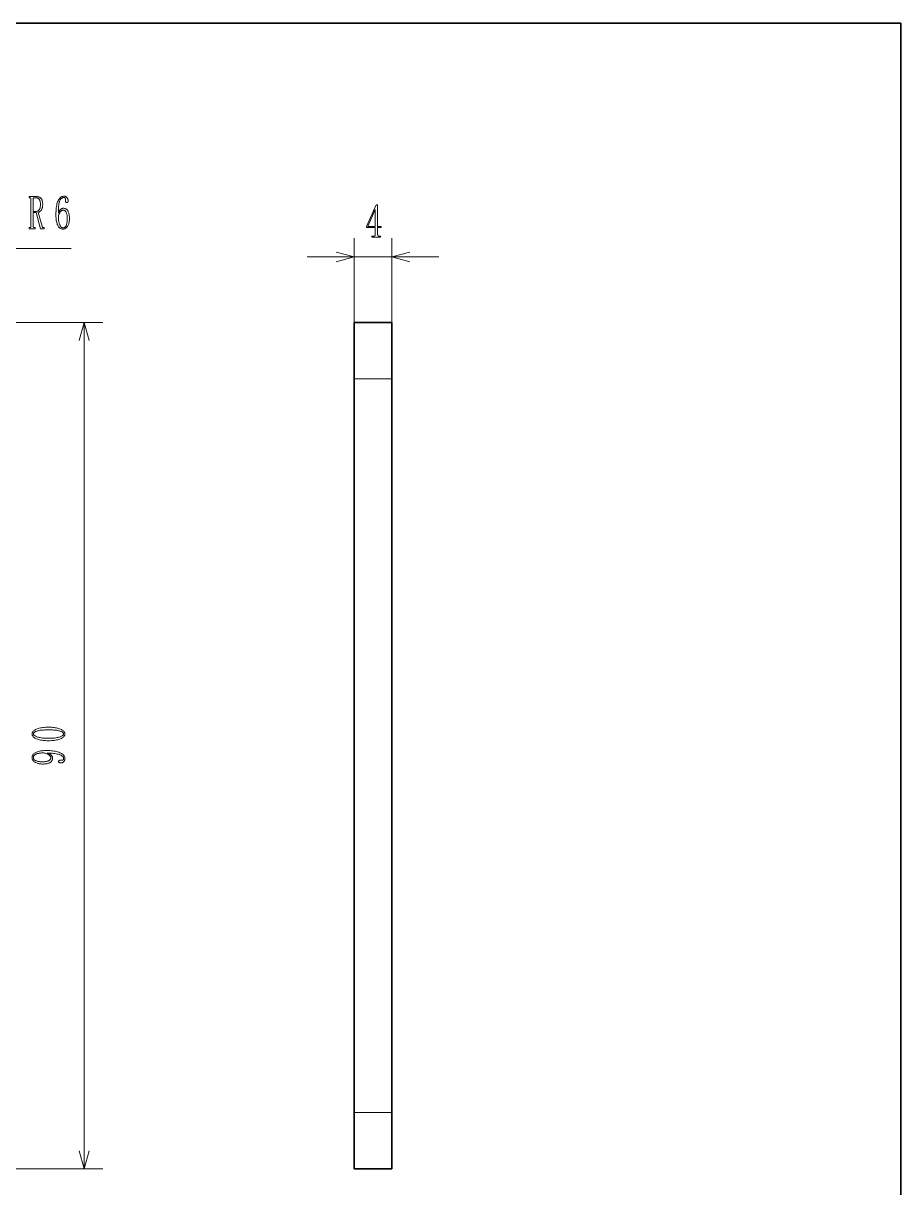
# Model space of a CAD drawing. Extents: x 21 to 293, y 5 to 205.
# Drawn here: x 199.3 to 292.6, y 81.5 to 205.3 of the extents above; entities that cross this region are included whole.
import ezdxf

# ---------------------------------------------------------------- set-up
doc = ezdxf.new("R2010")
doc.units = 0

msp = doc.modelspace()

# ---------------------------------------------------------------- linework, layer by layer
at = {"color": 7, "lineweight": 35}
for p, q in [((20.64, 205.32), (292.64, 205.32)), ((292.64, 5.32), (292.64, 205.32)), ((234.5, 167.52), (234.5, 89.52)), ((238.5, 167.52), (238.5, 89.52))]:
    msp.add_line(p, q, dxfattribs=at)
at = {"color": 7, "lineweight": 13, "ltscale": 0.323889}
for p, q in [((234.5, 169.52), (234.5, 182.48)), ((238.5, 169.52), (238.5, 182.48))]:
    msp.add_line(p, q, dxfattribs=at)
at = {"color": 7, "lineweight": 13, "ltscale": 0.2395}
msp.add_line((194.8, 181.39), (204.38, 181.39), dxfattribs=at)
at = {"color": 7, "lineweight": 13, "ltscale": 0.35}
msp.add_line((229.5, 180.48), (243.5, 180.48), dxfattribs=at)
at = {"color": 7, "lineweight": 13}
for p, q in [((179.03, 173.52), (207.76, 173.52)), ((205.76, 83.52), (205.76, 173.52)), ((179.03, 83.52), (207.76, 83.52))]:
    msp.add_line(p, q, dxfattribs=at)
at = {"color": 7, "lineweight": 35, "ltscale": 0.1}
for p, q in [((234.5, 173.52), (238.5, 173.52)), ((234.5, 83.52), (238.5, 83.52))]:
    msp.add_line(p, q, dxfattribs=at)
at = {"color": 7, "lineweight": 35, "ltscale": 0.15}
for p, q in [((234.5, 167.52), (234.5, 173.52)), ((238.5, 167.52), (238.5, 173.52)), ((234.5, 83.52), (234.5, 89.52)), ((238.5, 83.52), (238.5, 89.52))]:
    msp.add_line(p, q, dxfattribs=at)
at = {"color": 7, "lineweight": 13, "ltscale": 0.1}
for p, q in [((234.5, 167.52), (238.5, 167.52)), ((234.5, 89.52), (238.5, 89.52))]:
    msp.add_line(p, q, dxfattribs=at)
at = {"color": 7, "lineweight": 13}
for points in [[(203.56, 185.65), (203.62, 185.65), (203.69, 185.64), (203.74, 185.62), (203.8, 185.6), (203.85, 185.57), (203.9, 185.54), (203.94, 185.49), (203.98, 185.45), (204.02, 185.39), (204.05, 185.33), (204.08, 185.27), (204.1, 185.2), (204.12, 185.13), (204.14, 185.06), (204.16, 184.99), (204.17, 184.92), (204.18, 184.84), (204.19, 184.77), (204.2, 184.69), (204.2, 184.61), (204.2, 184.49), (204.19, 184.38), (204.18, 184.28), (204.16, 184.18), (204.14, 184.09), (204.12, 184), (204.09, 183.92), (204.06, 183.85), (204.03, 183.78), (203.99, 183.72), (203.94, 183.67), (203.9, 183.62), (203.86, 183.57), (203.81, 183.54), (203.76, 183.5), (203.72, 183.48), (203.67, 183.46), (203.62, 183.44), (203.57, 183.43), (203.52, 183.43), (203.44, 183.44), (203.37, 183.45), (203.31, 183.47), (203.24, 183.5), (203.18, 183.53), (203.13, 183.58), (203.08, 183.63), (203.03, 183.69), (202.99, 183.76), (202.95, 183.84), (202.91, 183.93), (202.88, 184.02), (202.85, 184.12), (202.83, 184.23), (202.8, 184.34), (202.79, 184.47), (202.77, 184.6), (202.76, 184.73), (202.76, 184.88), (202.76, 185.03), (202.76, 185.21), (202.77, 185.38), (202.78, 185.54), (202.79, 185.7), (202.81, 185.84), (202.84, 185.98), (202.87, 186.11), (202.9, 186.23), (202.94, 186.34), (202.99, 186.44), (203.04, 186.53), (203.09, 186.62), (203.14, 186.69), (203.2, 186.76), (203.26, 186.81), (203.33, 186.85), (203.4, 186.89), (203.48, 186.91), (203.56, 186.93), (203.64, 186.93), (203.68, 186.93), (203.71, 186.93), (203.75, 186.92), (203.78, 186.91), (203.81, 186.89), (203.84, 186.87), (203.87, 186.85), (203.9, 186.83), (203.92, 186.8), (203.95, 186.77), (203.97, 186.74), (203.99, 186.71), (204, 186.68), (204.02, 186.65), (204.03, 186.62), (204.04, 186.59), (204.05, 186.57), (204.05, 186.54), (204.06, 186.52), (204.06, 186.49), (204.06, 186.47), (204.06, 186.45), (204.05, 186.43), (204.05, 186.41), (204.05, 186.39), (204.05, 186.37), (204.04, 186.35), (204.04, 186.34), (204.03, 186.32), (204.03, 186.31), (204.02, 186.3), (204.01, 186.29), (204, 186.28), (204, 186.27), (203.98, 186.27), (203.97, 186.26), (203.96, 186.26), (203.95, 186.25), (203.93, 186.25), (203.92, 186.25), (203.9, 186.25), (203.89, 186.25), (203.87, 186.26), (203.86, 186.26), (203.85, 186.26), (203.84, 186.27), (203.83, 186.28), (203.82, 186.28), (203.81, 186.29), (203.81, 186.3), (203.8, 186.31), (203.8, 186.32), (203.79, 186.34), (203.79, 186.35), (203.78, 186.36), (203.78, 186.38), (203.78, 186.4), (203.78, 186.41), (203.78, 186.43), (203.78, 186.45), (203.78, 186.46), (203.78, 186.47), (203.78, 186.48), (203.78, 186.48), (203.78, 186.49), (203.78, 186.5), (203.78, 186.51), (203.78, 186.52), (203.78, 186.52), (203.78, 186.53), (203.78, 186.54), (203.78, 186.55), (203.78, 186.56), (203.78, 186.56), (203.78, 186.57), (203.78, 186.58), (203.78, 186.59), (203.78, 186.6), (203.78, 186.6), (203.78, 186.61), (203.78, 186.63), (203.78, 186.64), (203.77, 186.66), (203.77, 186.67), (203.77, 186.68), (203.76, 186.7), (203.76, 186.71), (203.75, 186.72), (203.74, 186.73), (203.74, 186.74), (203.73, 186.75), (203.72, 186.76), (203.71, 186.77), (203.7, 186.77), (203.68, 186.78), (203.67, 186.78), (203.65, 186.79), (203.63, 186.79), (203.62, 186.79), (203.6, 186.79), (203.55, 186.79), (203.5, 186.78), (203.46, 186.76), (203.42, 186.74), (203.37, 186.71), (203.33, 186.68), (203.3, 186.64), (203.26, 186.59), (203.22, 186.54), (203.19, 186.48), (203.15, 186.41), (203.13, 186.33), (203.1, 186.23), (203.08, 186.12), (203.06, 185.99), (203.04, 185.85), (203.03, 185.69), (203.02, 185.52), (203.02, 185.33), (203.02, 185.13), (203.03, 185.18), (203.05, 185.23), (203.07, 185.28), (203.09, 185.32), (203.11, 185.36), (203.14, 185.4), (203.16, 185.43), (203.19, 185.46), (203.22, 185.49), (203.25, 185.52), (203.28, 185.55), (203.31, 185.57), (203.34, 185.59), (203.37, 185.6), (203.4, 185.62), (203.43, 185.63), (203.46, 185.64), (203.49, 185.65), (203.53, 185.65)], [(201.36, 186.09), (201.36, 186.01), (201.35, 185.94), (201.34, 185.87), (201.33, 185.8), (201.32, 185.74), (201.3, 185.68), (201.28, 185.62), (201.26, 185.57), (201.24, 185.52), (201.21, 185.47), (201.18, 185.43), (201.15, 185.39), (201.11, 185.36), (201.08, 185.32), (201.04, 185.3), (201.01, 185.27), (200.97, 185.25), (200.94, 185.23), (200.9, 185.22), (200.86, 185.21), (201.28, 183.73), (201.29, 183.72), (201.29, 183.7), (201.3, 183.69), (201.31, 183.68), (201.31, 183.66), (201.32, 183.65), (201.33, 183.64), (201.33, 183.64), (201.34, 183.63), (201.35, 183.62), (201.35, 183.62), (201.36, 183.61), (201.37, 183.61), (201.37, 183.6), (201.38, 183.6), (201.39, 183.6), (201.39, 183.59), (201.4, 183.59), (201.41, 183.59), (201.42, 183.59), (201.5, 183.59), (201.5, 183.47), (201.12, 183.47), (200.66, 185.19), (200.34, 185.19), (200.34, 183.75), (200.34, 183.74), (200.34, 183.72), (200.34, 183.71), (200.34, 183.69), (200.34, 183.68), (200.35, 183.67), (200.35, 183.66), (200.36, 183.65), (200.36, 183.64), (200.37, 183.63), (200.37, 183.62), (200.38, 183.62), (200.39, 183.61), (200.4, 183.61), (200.4, 183.6), (200.41, 183.6), (200.42, 183.6), (200.43, 183.59), (200.45, 183.59), (200.46, 183.59), (200.54, 183.59), (200.54, 183.47), (199.9, 183.47), (199.9, 183.59), (199.98, 183.59), (199.99, 183.59), (200.01, 183.59), (200.02, 183.6), (200.03, 183.6), (200.04, 183.6), (200.05, 183.61), (200.06, 183.61), (200.07, 183.62), (200.07, 183.62), (200.08, 183.63), (200.08, 183.64), (200.08, 183.65), (200.09, 183.66), (200.09, 183.67), (200.09, 183.68), (200.09, 183.69), (200.1, 183.71), (200.1, 183.72), (200.1, 183.74), (200.1, 183.75), (200.1, 186.61), (200.1, 186.63), (200.1, 186.64), (200.1, 186.66), (200.09, 186.67), (200.09, 186.68), (200.09, 186.69), (200.09, 186.7), (200.08, 186.71), (200.08, 186.72), (200.08, 186.73), (200.07, 186.74), (200.07, 186.75), (200.06, 186.75), (200.05, 186.76), (200.04, 186.76), (200.03, 186.77), (200.02, 186.77), (200.01, 186.77), (199.99, 186.77), (199.98, 186.77), (199.9, 186.77), (199.9, 186.89), (200.7, 186.89), (200.76, 186.89), (200.82, 186.88), (200.88, 186.87), (200.93, 186.86), (200.98, 186.84), (201.03, 186.82), (201.07, 186.79), (201.11, 186.76), (201.15, 186.73), (201.19, 186.69), (201.22, 186.65), (201.25, 186.6), (201.27, 186.55), (201.3, 186.5), (201.31, 186.44), (201.33, 186.38), (201.34, 186.31), (201.35, 186.24), (201.36, 186.17)], [(200.34, 185.31), (200.64, 185.31), (200.68, 185.31), (200.71, 185.32), (200.75, 185.33), (200.79, 185.34), (200.82, 185.36), (200.86, 185.38), (200.89, 185.4), (200.92, 185.43), (200.95, 185.46), (200.98, 185.49), (201, 185.53), (201.03, 185.57), (201.05, 185.62), (201.07, 185.67), (201.08, 185.72), (201.09, 185.78), (201.1, 185.84), (201.11, 185.91), (201.12, 185.98), (201.12, 186.05), (201.12, 186.12), (201.11, 186.18), (201.11, 186.24), (201.1, 186.3), (201.09, 186.35), (201.07, 186.41), (201.06, 186.45), (201.04, 186.5), (201.02, 186.54), (201, 186.58), (200.97, 186.62), (200.94, 186.65), (200.91, 186.68), (200.88, 186.7), (200.84, 186.72), (200.8, 186.74), (200.76, 186.75), (200.72, 186.76), (200.67, 186.77), (200.62, 186.77), (200.46, 186.77), (200.45, 186.77), (200.43, 186.77), (200.42, 186.77), (200.41, 186.77), (200.4, 186.76), (200.4, 186.76), (200.39, 186.75), (200.38, 186.75), (200.37, 186.74), (200.37, 186.73), (200.36, 186.72), (200.36, 186.71), (200.35, 186.7), (200.35, 186.69), (200.34, 186.68), (200.34, 186.67), (200.34, 186.66), (200.34, 186.64), (200.34, 186.63), (200.34, 186.61)], [(236.98, 182.94), (236.99, 182.91), (236.99, 182.88), (236.99, 182.86), (236.99, 182.84), (237, 182.82), (237, 182.8), (237.01, 182.78), (237.02, 182.76), (237.03, 182.75), (237.03, 182.74), (237.05, 182.73), (237.06, 182.72), (237.07, 182.71), (237.08, 182.7), (237.1, 182.69), (237.11, 182.69), (237.13, 182.68), (237.15, 182.68), (237.17, 182.68), (237.18, 182.68), (237.3, 182.68), (237.3, 182.56), (236.38, 182.56), (236.38, 182.68), (236.54, 182.68), (236.57, 182.68), (236.59, 182.68), (236.61, 182.68), (236.63, 182.69), (236.64, 182.69), (236.66, 182.7), (236.67, 182.71), (236.69, 182.72), (236.7, 182.73), (236.7, 182.74), (236.71, 182.75), (236.72, 182.76), (236.73, 182.78), (236.73, 182.8), (236.73, 182.82), (236.74, 182.84), (236.74, 182.86), (236.74, 182.88), (236.74, 182.91), (236.74, 182.94), (236.74, 183.6), (235.82, 183.6), (235.82, 183.7), (236.84, 186.02), (236.98, 186.02), (236.98, 183.72), (237.36, 183.72), (237.36, 183.6), (236.98, 183.6)], [(203.02, 184.83), (203.02, 184.71), (203.02, 184.6), (203.03, 184.5), (203.04, 184.39), (203.05, 184.3), (203.07, 184.21), (203.09, 184.12), (203.11, 184.04), (203.14, 183.97), (203.17, 183.9), (203.2, 183.84), (203.23, 183.78), (203.26, 183.73), (203.3, 183.69), (203.33, 183.65), (203.37, 183.62), (203.4, 183.6), (203.44, 183.58), (203.48, 183.57), (203.52, 183.57), (203.56, 183.57), (203.6, 183.58), (203.64, 183.59), (203.68, 183.61), (203.71, 183.63), (203.74, 183.65), (203.77, 183.68), (203.8, 183.71), (203.82, 183.75), (203.85, 183.79), (203.87, 183.84), (203.89, 183.89), (203.9, 183.96), (203.92, 184.03), (203.93, 184.11), (203.94, 184.19), (203.95, 184.29), (203.95, 184.39), (203.96, 184.5), (203.96, 184.61), (203.96, 184.69), (203.95, 184.76), (203.95, 184.84), (203.94, 184.9), (203.93, 184.97), (203.91, 185.03), (203.9, 185.08), (203.88, 185.14), (203.86, 185.19), (203.84, 185.23), (203.81, 185.27), (203.79, 185.31), (203.76, 185.34), (203.73, 185.37), (203.71, 185.4), (203.68, 185.42), (203.65, 185.43), (203.62, 185.44), (203.59, 185.45), (203.56, 185.45), (203.53, 185.45), (203.49, 185.45), (203.46, 185.44), (203.43, 185.43), (203.4, 185.42), (203.38, 185.4), (203.35, 185.39), (203.32, 185.37), (203.29, 185.35), (203.27, 185.32), (203.24, 185.29), (203.22, 185.26), (203.19, 185.22), (203.16, 185.18), (203.14, 185.13), (203.11, 185.08), (203.09, 185.03), (203.07, 184.97), (203.04, 184.9)], [(236.74, 185.52), (235.94, 183.72), (236.74, 183.72)], [(203.72, 129.76), (203.72, 129.7), (203.7, 129.65), (203.68, 129.59), (203.65, 129.54), (203.61, 129.48), (203.56, 129.43), (203.5, 129.39), (203.43, 129.34), (203.35, 129.29), (203.26, 129.25), (203.17, 129.21), (203.06, 129.18), (202.95, 129.14), (202.83, 129.12), (202.71, 129.09), (202.57, 129.08), (202.43, 129.06), (202.28, 129.05), (202.13, 129.04), (201.96, 129.04), (201.81, 129.04), (201.66, 129.05), (201.52, 129.06), (201.39, 129.07), (201.26, 129.09), (201.13, 129.11), (201.02, 129.14), (200.91, 129.17), (200.8, 129.2), (200.7, 129.24), (200.61, 129.28), (200.53, 129.33), (200.46, 129.37), (200.39, 129.42), (200.34, 129.47), (200.3, 129.52), (200.26, 129.58), (200.24, 129.64), (200.23, 129.7), (200.22, 129.76), (200.23, 129.82), (200.24, 129.88), (200.26, 129.93), (200.29, 129.99), (200.34, 130.04), (200.39, 130.09), (200.45, 130.14), (200.52, 130.18), (200.59, 130.23), (200.68, 130.27), (200.78, 130.31), (200.88, 130.35), (200.99, 130.38), (201.11, 130.41), (201.23, 130.43), (201.36, 130.45), (201.5, 130.46), (201.65, 130.47), (201.8, 130.48), (201.96, 130.48), (202.12, 130.48), (202.28, 130.47), (202.42, 130.46), (202.56, 130.45), (202.69, 130.43), (202.82, 130.41), (202.94, 130.38), (203.05, 130.35), (203.15, 130.31), (203.25, 130.27), (203.34, 130.23), (203.42, 130.18), (203.49, 130.14), (203.55, 130.09), (203.6, 130.04), (203.65, 129.99), (203.68, 129.93), (203.7, 129.88), (203.72, 129.82)], [(200.38, 129.76), (200.39, 129.72), (200.4, 129.68), (200.42, 129.65), (200.45, 129.61), (200.49, 129.58), (200.54, 129.55), (200.59, 129.52), (200.66, 129.49), (200.73, 129.46), (200.81, 129.43), (200.9, 129.41), (200.99, 129.38), (201.1, 129.37), (201.2, 129.35), (201.31, 129.33), (201.43, 129.32), (201.56, 129.31), (201.68, 129.31), (201.82, 129.3), (201.96, 129.3), (202.11, 129.3), (202.25, 129.31), (202.39, 129.31), (202.51, 129.32), (202.64, 129.33), (202.75, 129.35), (202.86, 129.37), (202.96, 129.38), (203.05, 129.41), (203.14, 129.43), (203.22, 129.46), (203.29, 129.49), (203.36, 129.52), (203.41, 129.55), (203.46, 129.58), (203.49, 129.61), (203.52, 129.65), (203.54, 129.68), (203.56, 129.72), (203.56, 129.76), (203.56, 129.8), (203.54, 129.85), (203.52, 129.88), (203.49, 129.92), (203.46, 129.95), (203.41, 129.99), (203.36, 130.02), (203.29, 130.04), (203.22, 130.07), (203.14, 130.09), (203.05, 130.11), (202.96, 130.13), (202.86, 130.15), (202.75, 130.16), (202.64, 130.17), (202.51, 130.18), (202.39, 130.19), (202.25, 130.2), (202.11, 130.2), (201.96, 130.2), (201.82, 130.2), (201.68, 130.2), (201.56, 130.19), (201.43, 130.18), (201.31, 130.17), (201.2, 130.16), (201.1, 130.15), (200.99, 130.13), (200.9, 130.11), (200.81, 130.09), (200.73, 130.07), (200.66, 130.04), (200.59, 130.02), (200.54, 129.99), (200.49, 129.95), (200.45, 129.92), (200.42, 129.88), (200.4, 129.85), (200.39, 129.8)], [(202.4, 127.18), (202.4, 127.13), (202.39, 127.07), (202.38, 127.02), (202.36, 126.98), (202.34, 126.93), (202.31, 126.89), (202.28, 126.84), (202.24, 126.8), (202.2, 126.77), (202.15, 126.73), (202.1, 126.7), (202.04, 126.67), (201.97, 126.65), (201.9, 126.62), (201.82, 126.6), (201.74, 126.59), (201.65, 126.58), (201.55, 126.57), (201.45, 126.56), (201.34, 126.56), (201.25, 126.56), (201.16, 126.57), (201.07, 126.58), (200.98, 126.59), (200.9, 126.61), (200.82, 126.63), (200.75, 126.65), (200.68, 126.68), (200.61, 126.71), (200.54, 126.74), (200.48, 126.78), (200.43, 126.82), (200.38, 126.86), (200.34, 126.91), (200.3, 126.96), (200.27, 127.02), (200.25, 127.07), (200.23, 127.13), (200.22, 127.2), (200.22, 127.26), (200.23, 127.33), (200.24, 127.39), (200.26, 127.45), (200.29, 127.51), (200.32, 127.57), (200.37, 127.62), (200.42, 127.67), (200.48, 127.72), (200.55, 127.76), (200.62, 127.8), (200.7, 127.84), (200.8, 127.87), (200.89, 127.9), (201, 127.93), (201.11, 127.95), (201.23, 127.97), (201.36, 127.98), (201.49, 127.99), (201.63, 128), (201.78, 128), (201.95, 128), (202.11, 127.99), (202.26, 127.98), (202.41, 127.96), (202.55, 127.94), (202.68, 127.92), (202.82, 127.89), (202.94, 127.85), (203.06, 127.82), (203.17, 127.77), (203.28, 127.72), (203.37, 127.67), (203.45, 127.62), (203.52, 127.56), (203.58, 127.5), (203.63, 127.43), (203.67, 127.37), (203.7, 127.29), (203.72, 127.22), (203.72, 127.14), (203.72, 127.11), (203.72, 127.07), (203.71, 127.04), (203.7, 127), (203.69, 126.97), (203.68, 126.94), (203.66, 126.91), (203.64, 126.88), (203.62, 126.85), (203.6, 126.82), (203.58, 126.8), (203.55, 126.77), (203.52, 126.75), (203.49, 126.73), (203.46, 126.72), (203.43, 126.7), (203.39, 126.69), (203.36, 126.69), (203.32, 126.68), (203.28, 126.68), (203.27, 126.68), (203.25, 126.68), (203.23, 126.69), (203.22, 126.69), (203.2, 126.69), (203.19, 126.7), (203.17, 126.7), (203.15, 126.71), (203.14, 126.71), (203.12, 126.72), (203.11, 126.73), (203.09, 126.74), (203.08, 126.75), (203.07, 126.76), (203.06, 126.77), (203.05, 126.78), (203.05, 126.8), (203.04, 126.81), (203.04, 126.83), (203.04, 126.84), (203.04, 126.86), (203.04, 126.87), (203.05, 126.89), (203.06, 126.9), (203.06, 126.91), (203.07, 126.92), (203.09, 126.93), (203.1, 126.94), (203.11, 126.95), (203.13, 126.95), (203.15, 126.96), (203.17, 126.96), (203.19, 126.97), (203.21, 126.97), (203.23, 126.97), (203.25, 126.98), (203.27, 126.98), (203.29, 126.98), (203.32, 126.98), (203.34, 126.98), (203.36, 126.98), (203.37, 126.98), (203.39, 126.98), (203.4, 126.98), (203.41, 126.98), (203.43, 126.99), (203.44, 126.99), (203.45, 126.99), (203.46, 126.99), (203.47, 126.99), (203.48, 126.99), (203.49, 127), (203.5, 127), (203.51, 127), (203.51, 127), (203.52, 127.01), (203.53, 127.01), (203.53, 127.01), (203.54, 127.02), (203.54, 127.02), (203.55, 127.03), (203.55, 127.03), (203.55, 127.03), (203.56, 127.04), (203.56, 127.04), (203.56, 127.05), (203.56, 127.05), (203.57, 127.06), (203.57, 127.07), (203.57, 127.07), (203.57, 127.08), (203.57, 127.08), (203.58, 127.09), (203.58, 127.1), (203.58, 127.1), (203.58, 127.11), (203.58, 127.12), (203.58, 127.13), (203.58, 127.13), (203.58, 127.14), (203.58, 127.19), (203.57, 127.24), (203.55, 127.29), (203.52, 127.33), (203.48, 127.37), (203.44, 127.41), (203.39, 127.45), (203.33, 127.49), (203.26, 127.52), (203.18, 127.55), (203.1, 127.58), (203, 127.61), (202.89, 127.63), (202.77, 127.65), (202.65, 127.67), (202.51, 127.69), (202.36, 127.71), (202.2, 127.72), (202.02, 127.73), (201.84, 127.74), (201.89, 127.73), (201.93, 127.71), (201.98, 127.69), (202.02, 127.67), (202.06, 127.65), (202.1, 127.62), (202.14, 127.6), (202.17, 127.58), (202.21, 127.55), (202.24, 127.52), (202.27, 127.49), (202.3, 127.46), (202.32, 127.43), (202.34, 127.4), (202.36, 127.37), (202.38, 127.33), (202.39, 127.3), (202.39, 127.26), (202.4, 127.22)], [(201.32, 126.8), (201.41, 126.8), (201.49, 126.81), (201.57, 126.81), (201.64, 126.82), (201.71, 126.83), (201.77, 126.84), (201.83, 126.86), (201.89, 126.88), (201.94, 126.9), (201.99, 126.92), (202.03, 126.95), (202.07, 126.97), (202.11, 127), (202.14, 127.03), (202.16, 127.06), (202.18, 127.09), (202.2, 127.12), (202.21, 127.15), (202.22, 127.19), (202.22, 127.22), (202.22, 127.26), (202.21, 127.3), (202.2, 127.34), (202.18, 127.38), (202.15, 127.41), (202.12, 127.45), (202.08, 127.48), (202.04, 127.52), (201.99, 127.55), (201.94, 127.58), (201.89, 127.61), (201.83, 127.64), (201.78, 127.66), (201.72, 127.68), (201.67, 127.7), (201.62, 127.72), (201.57, 127.73), (201.52, 127.74), (201.47, 127.74), (201.42, 127.74), (201.33, 127.74), (201.24, 127.74), (201.15, 127.73), (201.07, 127.72), (200.99, 127.71), (200.91, 127.7), (200.84, 127.69), (200.77, 127.67), (200.71, 127.65), (200.65, 127.63), (200.6, 127.61), (200.55, 127.58), (200.5, 127.55), (200.47, 127.52), (200.43, 127.48), (200.41, 127.45), (200.39, 127.4), (200.37, 127.36), (200.36, 127.31), (200.36, 127.26), (200.36, 127.22), (200.37, 127.17), (200.39, 127.13), (200.4, 127.09), (200.43, 127.05), (200.46, 127.02), (200.49, 126.99), (200.53, 126.96), (200.58, 126.94), (200.63, 126.91), (200.69, 126.89), (200.75, 126.87), (200.81, 126.86), (200.87, 126.84), (200.94, 126.83), (201.01, 126.82), (201.08, 126.81), (201.16, 126.81), (201.24, 126.8)]]:
    msp.add_lwpolyline(points, close=True, dxfattribs=at)
for points in [[(232.57, 179.96), (234.5, 180.48), (232.57, 180.99)], [(240.43, 180.99), (238.5, 180.48), (240.43, 179.96)], [(206.28, 171.59), (205.76, 173.52), (205.24, 171.59)], [(205.24, 85.45), (205.76, 83.52), (206.28, 85.45)]]:
    msp.add_lwpolyline(points, dxfattribs=at)

doc.saveas('drawing.dxf')
